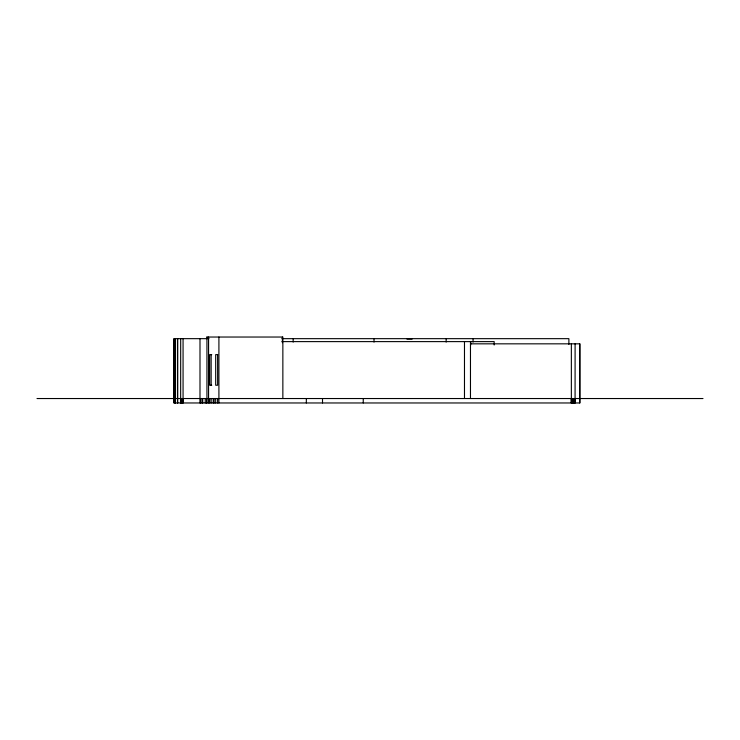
<?xml version="1.0" encoding="UTF-8"?>
<svg xmlns="http://www.w3.org/2000/svg" width="740" height="740" viewBox="0 0 740 740"><rect width="100%" height="100%" fill="white"/><g stroke="black" fill="none" stroke-linecap="round" stroke-linejoin="round"><path stroke-width="1.11" d="M206.867 337.033L282.856 337.033L282.856 398.536M208.911 338.661L173.881 338.661L173.881 402.967L579.846 402.967L579.846 343.832L470.474 343.832M281.894 338.661L568.884 338.661L568.884 344.414M406.954 339.105L412.134 339.105M281.903 341.612L494.163 341.612L494.163 345.025M211.723 354.627L209.661 354.627L209.661 385.226L211.723 385.226M37 398.536L703 398.536M579.762 343.832L579.762 402.967M575.11 343.832L575.073 402.967M574.851 398.536L574.906 402.967M573.879 398.536L573.879 402.967M573.639 398.536L573.639 402.967M573.223 398.536L573.223 402.967M572.936 398.536L572.936 402.967M572.446 398.536L572.446 402.967M572.029 398.536L572.029 402.967M571.678 398.536L571.678 402.967M571.354 343.832L571.354 402.967M571.225 398.536L571.225 402.967M473.054 338.661L473.054 342.111M470.686 341.612L470.686 345.025M470.474 341.612L470.474 398.536M464.48 341.612L464.48 398.536M446.146 338.661L446.146 342.111M374.014 338.661L374.014 342.121M363.248 398.536L363.248 402.967M322.511 398.536L322.511 402.967M306.332 398.536L306.332 402.967M293.151 338.661L293.151 342.111M282.393 337.033L282.393 342.722M218.911 337.033L218.911 402.967M217.615 398.536L217.615 402.967M215.692 398.536L215.692 402.967M214.101 398.536L214.101 402.967M213.231 398.536L213.231 402.967M211.15 354.627L211.15 385.226M211.15 398.536L211.15 402.967M209.661 398.536L209.661 402.967M208.569 337.033L208.569 402.967M206.941 337.033L206.941 402.967M206.599 398.536L206.599 402.967M205.239 398.536L205.239 402.967M202.732 398.536L202.732 402.967M201.974 398.536L201.974 402.967M200.494 398.536L200.494 402.967M199.994 338.661L199.994 402.967M183.067 338.661L183.067 402.967M182.854 398.536L182.854 402.967M182.355 398.536L182.355 402.967M181.661 398.536L181.661 402.967M181.476 398.536L181.476 402.967M181.004 398.536L181.004 402.967M180.69 338.661L180.653 402.967M180.514 398.536L180.514 402.967M177.646 338.661L177.646 402.967M177.544 338.661L177.544 402.967M175.5 338.661L175.5 402.967M175.139 338.661L175.139 402.967M174.233 338.661L174.233 402.967M217.662 354.627L215.692 354.627L215.692 385.226L217.662 385.226L217.615 354.627"/></g></svg>
